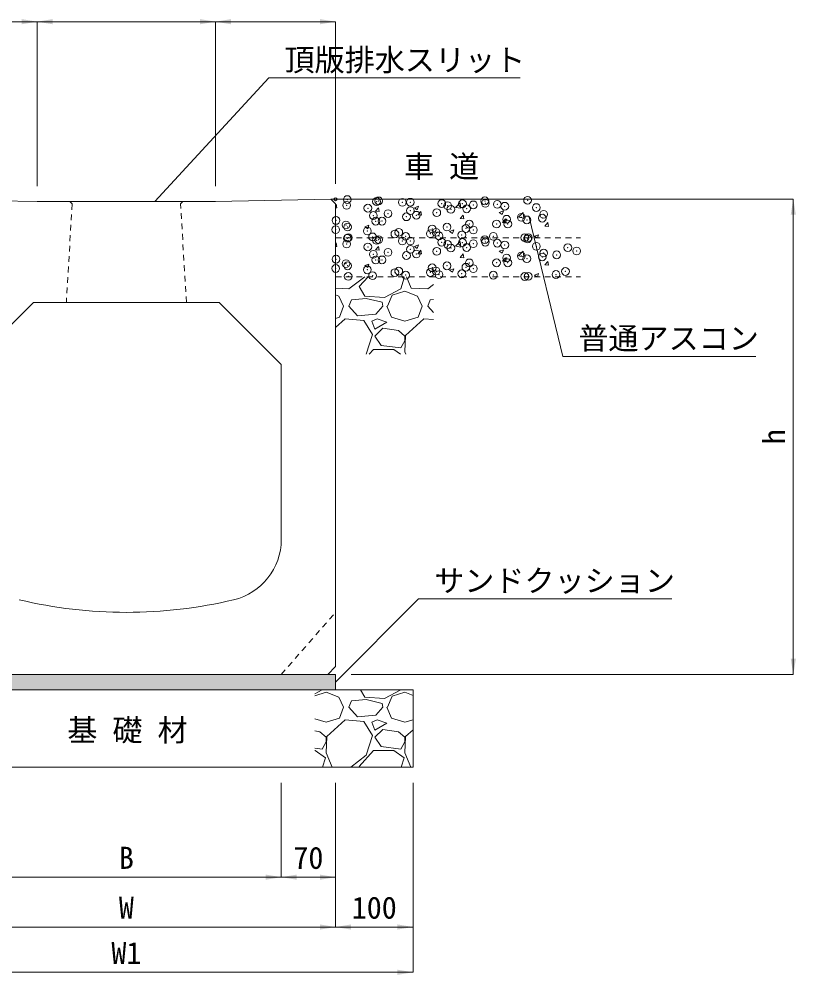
# Model space of a CAD drawing. Units: millimetres at full size, sheet at 1:20. Extents: x 25136 to 46531, y -30786 to -20561.
# Drawn here: x 40922 to 41925, y -26607 to -25374 of the extents above; entities that cross this region are included whole.
import ezdxf
from ezdxf.enums import TextEntityAlignment as Align

# ---------------------------------------------------------------- set-up
doc = ezdxf.new("R2010")
doc.units = ezdxf.units.MM
doc.header["$LTSCALE"] = 20
doc.header["$PDMODE"] = 32
doc.header["$PDSIZE"] = 10
doc.linetypes.add('USER1', pattern=[0.675, 0.375, -0.3])
for name, color, linetype, lineweight in [('0_2', 7, 'Continuous', 20), ('寸法引出', 7, 'Continuous', 9), ('寸法線', 7, 'Continuous', 9), ('本体', 7, 'Continuous', 20), ('補助線', 8, 'Continuous', 13), ('ﾊｯﾁﾝｸﾞ', 7, 'Continuous', 5)]:
    doc.layers.add(name, color=color, linetype=linetype, lineweight=lineweight)
doc.styles.add('ＭＳ ゴシック', font='')
doc.styles.get('ＭＳ ゴシック').set_extended_font_data('MS Gothic')

# ---------------------------------------------------------------- blocks, each defined once
blk = doc.blocks.new('filled_arrow')
at = {"color": 0, "linetype": 'Continuous', "lineweight": -2}
blk.add_solid([(7.5, 1.25), (0, 0), (7.5, -1.25)], dxfattribs=at)

msp = doc.modelspace()

# ---------------------------------------------------------------- hatches: boundary and pattern name
at = {"layer": 'ﾊｯﾁﾝｸﾞ'}
msp.add_hatch(color=8, dxfattribs=at).paths.add_polyline_path([(41330.41, -26239.66), (41330.41, -26219.66), (40800.41, -26219.66), (40790.41, -26219.66), (40790.41, -26239.66)])

# ---------------------------------------------------------------- linework, layer by layer
at = {"layer": '0_2'}
for p, q in [((41324.41, -25606.68), (41330.41, -25606.56)), ((41330.41, -25606.56), (41648.06, -25606.56)), ((40790.41, -26219.66), (41330.41, -26219.66)), ((41330.41, -26219.66), (41330.41, -26239.66)), ((40690.41, -26239.66), (41430.41, -26239.66)), ((41430.41, -26339.66), (41430.41, -26239.66)), ((40690.41, -26339.66), (41430.41, -26339.66))]:
    msp.add_line(p, q, dxfattribs=at)
at = {"layer": '0_2', "linetype": 'USER1'}
for p, q in [((41330.41, -25656.56), (41646.49, -25656.56)), ((41330.41, -25706.56), (41646.49, -25706.56))]:
    msp.add_line(p, q, dxfattribs=at)
at = {"layer": '寸法引出'}
for p, q in [((41260.41, -26359.66), (41260.41, -26481.41)), ((41260.41, -26359.66), (41260.41, -26481.41)), ((41330.41, -26359.66), (41330.41, -26481.41)), ((41330.41, -26359.66), (41330.41, -26545.73)), ((41330.41, -26359.66), (41330.41, -26545.73)), ((41430.41, -26359.66), (41430.41, -26545.73)), ((41430.41, -26359.66), (41430.41, -26604.15)), ((40860.41, -26481.41), (41260.41, -26481.41)), ((41260.41, -26481.41), (41330.41, -26481.41)), ((40790.41, -26545.73), (41330.41, -26545.73)), ((41330.41, -26545.73), (41430.41, -26545.73)), ((40690.41, -26604.15), (41430.41, -26604.15))]:
    msp.add_line(p, q, dxfattribs=at)
at = {"layer": '寸法線'}
for p, q in [((40790.41, -25377.49), (40945.41, -25377.49)), ((40945.41, -25589.66), (40945.41, -25377.49)), ((40945.41, -25377.49), (41175.41, -25377.49)), ((40945.41, -25589.66), (40945.41, -25377.49)), ((41175.41, -25377.49), (41330.41, -25377.49)), ((41175.41, -25589.66), (41175.41, -25377.49)), ((41175.41, -25589.66), (41175.41, -25377.49)), ((41330.41, -25586.56), (41330.41, -25377.49)), ((41350.41, -25606.56), (41921.33, -25606.56)), ((41921.33, -26219.66), (41921.33, -25606.56)), ((41350.41, -26219.66), (41921.33, -26219.66))]:
    msp.add_line(p, q, dxfattribs=at)
for points in [[(41096.94, -25609.61), (41244.47, -25449.98), (41568.74, -25449.98)], [(41580.19, -25629.69), (41623.79, -25809.48), (41872.82, -25809.48)], [(41330.41, -26229.66), (41437.72, -26122.36), (41764.57, -26122.36)]]:
    msp.add_lwpolyline(points, dxfattribs=at)
at = {"layer": '本体'}
for p, q in [((40796.41, -25606.68), (40945.41, -25609.66)), ((40945.41, -25609.66), (41175.41, -25609.66)), ((40987.41, -25609.66), (40990.41, -25612.66)), ((41133.41, -25609.66), (41130.41, -25612.66)), ((41324.41, -25606.68), (41175.41, -25609.66)), ((41324.41, -25606.68), (41330.41, -25612.56)), ((41330.41, -26209.66), (41330.41, -25612.56)), ((40940.41, -25739.66), (40860.41, -25819.66)), ((41180.41, -25739.66), (40940.41, -25739.66)), ((41180.41, -25739.66), (41260.41, -25819.66)), ((41260.41, -26045.63), (41260.41, -25819.66)), ((40800.41, -26219.66), (41320.41, -26219.66)), ((41320.41, -26219.66), (41330.41, -26209.66))]:
    msp.add_line(p, q, dxfattribs=at)
at = {"layer": '本体', "linetype": 'USER1', "lineweight": 9}
for p, q in [((40990.41, -25612.66), (40982.91, -25739.66)), ((41137.91, -25739.66), (41130.41, -25612.66)), ((41260.41, -26219.66), (41330.41, -26139.66))]:
    msp.add_line(p, q, dxfattribs=at)
at = {"layer": '本体'}
for centre, radius, start, end in [((41180.41, -26045.63), 80, 283.34236, 0), ((41060.41, -25539.66), 600, 256.65764, 283.34236)]:
    msp.add_arc(centre, radius, start, end, dxfattribs=at)
at = {"layer": '補助線'}
msp.add_circle((41330.41, -25606.56), 2, dxfattribs=at)
at = {"layer": 'ﾊｯﾁﾝｸﾞ'}
for p, q in [((41330.41, -25613.75), (41331.14, -25612.89)), ((41332.01, -25617.67), (41331.13, -25612.89)), ((41432.19, -25617.63), (41437.53, -25615.58)), ((41435.98, -25620.19), (41437.53, -25615.59)), ((41485.43, -25617.22), (41491.37, -25611.04)), ((41492.21, -25618.27), (41491.37, -25611.04)), ((41330.41, -25617.53), (41332.02, -25617.67)), ((41382.12, -25622.05), (41385.79, -25617.67)), ((41382.12, -25622.05), (41386.68, -25622.45)), ((41386.67, -25622.45), (41385.79, -25617.67)), ((41432.19, -25617.64), (41435.98, -25620.19)), ((41436.78, -25626.83), (41440.45, -25622.45)), ((41436.78, -25626.83), (41441.33, -25627.23)), ((41441.32, -25627.23), (41440.44, -25622.45)), ((41485.43, -25617.22), (41492.21, -25618.27)), ((41491.43, -25631.61), (41495.11, -25627.23)), ((41495.98, -25632.01), (41495.1, -25627.24)), ((41541.7, -25623.74), (41547.04, -25621.69)), ((41541.7, -25623.74), (41545.49, -25626.3)), ((41545.49, -25626.3), (41547.04, -25621.69)), ((41566.76, -25629.83), (41572.69, -25623.65)), ((41573.53, -25630.89), (41572.69, -25623.65)), ((41368.17, -25642.21), (41373.5, -25640.16)), ((41371.96, -25644.77), (41373.5, -25640.17)), ((41491.43, -25631.61), (41495.99, -25632.01)), ((41546.09, -25636.39), (41549.76, -25632.02)), ((41546.09, -25636.39), (41550.64, -25636.79)), ((41550.63, -25636.79), (41549.75, -25632.02)), ((41566.76, -25629.83), (41573.53, -25630.88)), ((41600.74, -25641.18), (41604.42, -25636.8)), ((41605.29, -25641.58), (41604.41, -25636.8)), ((41368.17, -25642.21), (41371.96, -25644.77)), ((41477.68, -25648.31), (41483.01, -25646.26)), ((41477.68, -25648.32), (41481.47, -25650.87)), ((41481.47, -25650.87), (41483.01, -25646.27)), ((41587.19, -25654.42), (41592.52, -25652.37)), ((41591.11, -25656.56), (41592.52, -25652.37)), ((41600.74, -25641.18), (41605.3, -25641.57)), ((41330.41, -25663.75), (41331.14, -25662.89)), ((41332.01, -25667.67), (41331.13, -25662.89)), ((41432.19, -25667.63), (41437.53, -25665.58)), ((41435.98, -25670.19), (41437.53, -25665.59)), ((41485.43, -25667.22), (41491.37, -25661.04)), ((41492.21, -25668.27), (41491.37, -25661.04)), ((41587.18, -25654.42), (41590.36, -25656.56)), ((41330.41, -25667.52), (41332.02, -25667.67)), ((41382.12, -25672.05), (41385.79, -25667.67)), ((41382.12, -25672.05), (41386.68, -25672.45)), ((41386.67, -25672.45), (41385.79, -25667.67)), ((41432.19, -25667.64), (41435.98, -25670.19)), ((41436.78, -25676.83), (41440.45, -25672.45)), ((41436.78, -25676.83), (41441.33, -25677.23)), ((41441.32, -25677.23), (41440.44, -25672.45)), ((41485.43, -25667.22), (41492.21, -25668.27)), ((41491.43, -25681.61), (41495.11, -25677.23)), ((41495.98, -25682.01), (41495.1, -25677.24)), ((41541.7, -25673.74), (41547.04, -25671.69)), ((41541.7, -25673.74), (41545.49, -25676.3)), ((41545.49, -25676.3), (41547.04, -25671.69)), ((41566.76, -25679.83), (41572.69, -25673.65)), ((41573.53, -25680.89), (41572.69, -25673.65)), ((41368.17, -25692.21), (41373.5, -25690.16)), ((41371.96, -25694.77), (41373.5, -25690.16)), ((41491.43, -25681.61), (41495.99, -25682.01)), ((41546.09, -25686.39), (41549.76, -25682.02)), ((41546.09, -25686.39), (41550.64, -25686.79)), ((41550.63, -25686.79), (41549.75, -25682.02)), ((41566.76, -25679.83), (41573.53, -25680.88)), ((41600.74, -25691.18), (41604.42, -25686.8)), ((41605.29, -25691.58), (41604.41, -25686.8)), ((41368.17, -25692.21), (41371.96, -25694.77)), ((41477.68, -25698.31), (41483.01, -25696.26)), ((41477.68, -25698.32), (41481.47, -25700.87)), ((41481.47, -25700.87), (41483.01, -25696.27)), ((41587.19, -25704.41), (41592.52, -25702.37)), ((41591.11, -25706.56), (41592.52, -25702.37)), ((41600.74, -25691.18), (41605.3, -25691.57)), ((41347.76, -25722.33), (41368.16, -25706.56)), ((41360.97, -25719.28), (41372.41, -25706.56)), ((41418.88, -25708.1), (41414.81, -25722.33)), ((41416.65, -25706.56), (41418.88, -25708.1)), ((41421.81, -25706.56), (41428.02, -25721.31)), ((41587.18, -25704.42), (41590.36, -25706.56)), ((41330.41, -25721.5), (41347.76, -25722.33)), ((41368.08, -25731.47), (41360.97, -25719.28)), ((41414.81, -25722.33), (41393.48, -25733.5)), ((41403.64, -25730.45), (41419.89, -25725.37)), ((41419.89, -25725.37), (41436.15, -25731.47)), ((41428.02, -25721.31), (41449.36, -25722.33)), ((41449.36, -25722.33), (41456.87, -25716.52)), ((41330.41, -25729.92), (41334.55, -25731.47)), ((41334.55, -25731.47), (41340.65, -25744.68)), ((41347.76, -25744.68), (41350.81, -25736.55)), ((41370.11, -25734.52), (41350.81, -25736.55)), ((41393.48, -25733.5), (41368.08, -25731.47)), ((41390.43, -25739.6), (41370.11, -25734.52)), ((41391.45, -25744.68), (41390.43, -25739.6)), ((41397.54, -25744.68), (41403.64, -25730.45)), ((41436.15, -25731.47), (41442.25, -25744.68)), ((41449.36, -25744.68), (41452.41, -25736.55)), ((41456.87, -25736.08), (41452.41, -25736.55)), ((41335.57, -25758.9), (41340.65, -25744.68)), ((41358.93, -25756.87), (41347.76, -25744.68)), ((41391.45, -25744.68), (41382.3, -25754.84)), ((41396.53, -25744.68), (41402.62, -25758.9)), ((41437.17, -25758.9), (41442.25, -25744.68)), ((41456.87, -25752.87), (41449.36, -25744.68)), ((41330.41, -25760.42), (41335.57, -25758.9)), ((41342.68, -25760.93), (41330.41, -25772.13)), ((41367.06, -25762.97), (41342.68, -25760.93)), ((41382.3, -25754.84), (41358.93, -25756.87)), ((41378.24, -25781.25), (41367.06, -25762.97)), ((41384.33, -25760.93), (41377.22, -25763.98)), ((41377.22, -25763.98), (41381.29, -25774.14)), ((41396.53, -25765), (41384.33, -25760.93)), ((41402.62, -25758.9), (41419.89, -25763.98)), ((41419.89, -25763.98), (41437.17, -25758.9)), ((41444.28, -25760.93), (41420.91, -25782.27)), ((41456.87, -25761.98), (41444.28, -25760.93)), ((41381.29, -25774.14), (41396.53, -25765)), ((41391.45, -25773.13), (41381.29, -25783.29)), ((41411.77, -25776.17), (41391.45, -25773.13)), ((41419.89, -25783.29), (41411.77, -25776.17)), ((41370.14, -25806.57), (41378.24, -25781.25)), ((41381.29, -25783.29), (41389.41, -25795.48)), ((41420.91, -25782.27), (41419.89, -25803.61)), ((41419.89, -25789.38), (41419.89, -25783.29)), ((41373.84, -25806.57), (41379.25, -25800.56)), ((41379.25, -25800.56), (41405.67, -25800.56)), ((41389.41, -25795.48), (41414.81, -25798.53)), ((41405.67, -25800.56), (41414.35, -25806.57)), ((41414.81, -25798.53), (41419.89, -25789.38)), ((41419.89, -25803.61), (41421.14, -25806.57)), ((41313.21, -26239.83), (41303.89, -26244.71)), ((41303.89, -26247.38), (41318.29, -26242.88)), ((41313.26, -26239.66), (41313.21, -26239.83)), ((41318.29, -26242.88), (41334.55, -26248.97)), ((41344.24, -26239.66), (41347.76, -26239.83)), ((41347.76, -26239.83), (41347.97, -26239.66)), ((41368.08, -26248.97), (41362.65, -26239.66)), ((41414.81, -26239.83), (41393.48, -26251)), ((41403.64, -26247.96), (41419.89, -26242.88)), ((41414.86, -26239.66), (41414.81, -26239.83)), ((41419.89, -26242.88), (41430.41, -26246.82)), ((41334.55, -26248.97), (41340.65, -26262.18)), ((41347.76, -26262.18), (41350.81, -26254.05)), ((41370.11, -26252.02), (41350.81, -26254.05)), ((41393.48, -26251), (41368.08, -26248.97)), ((41390.43, -26257.1), (41370.11, -26252.02)), ((41391.45, -26262.18), (41390.43, -26257.1)), ((41397.54, -26262.18), (41403.64, -26247.96)), ((41335.57, -26276.4), (41340.65, -26262.18)), ((41358.93, -26274.37), (41347.76, -26262.18)), ((41391.45, -26262.18), (41382.3, -26272.34)), ((41396.53, -26262.18), (41402.62, -26276.4)), ((41303.89, -26277.25), (41318.29, -26281.48)), ((41318.29, -26281.48), (41335.57, -26276.4)), ((41342.68, -26278.44), (41319.31, -26299.77)), ((41367.06, -26280.47), (41342.68, -26278.44)), ((41382.3, -26272.34), (41358.93, -26274.37)), ((41378.24, -26298.76), (41367.06, -26280.47)), ((41384.33, -26278.44), (41377.22, -26281.48)), ((41377.22, -26281.48), (41381.29, -26291.64)), ((41396.53, -26282.5), (41384.33, -26278.44)), ((41402.62, -26276.4), (41419.89, -26281.48)), ((41419.89, -26281.48), (41430.41, -26278.39)), ((41310.17, -26293.68), (41303.89, -26292.74)), ((41318.29, -26300.79), (41310.17, -26293.68)), ((41381.29, -26291.64), (41396.53, -26282.5)), ((41391.45, -26290.63), (41381.29, -26300.79)), ((41411.77, -26293.68), (41391.45, -26290.63)), ((41419.89, -26300.79), (41411.77, -26293.68)), ((41430.41, -26291.09), (41420.91, -26299.77)), ((41313.21, -26316.03), (41318.29, -26306.88)), ((41319.31, -26299.77), (41318.29, -26321.11)), ((41318.29, -26306.88), (41318.29, -26300.79)), ((41370.11, -26324.16), (41378.24, -26298.76)), ((41381.29, -26300.79), (41389.41, -26312.98)), ((41414.81, -26316.03), (41419.89, -26306.88)), ((41420.91, -26299.77), (41419.89, -26321.11)), ((41419.89, -26306.88), (41419.89, -26300.79)), ((41303.89, -26314.91), (41313.21, -26316.03)), ((41303.89, -26318.06), (41304.07, -26318.06)), ((41304.07, -26318.06), (41317.28, -26327.2)), ((41360.97, -26338.38), (41379.25, -26318.06)), ((41379.25, -26318.06), (41405.67, -26318.06)), ((41389.41, -26312.98), (41414.81, -26316.03)), ((41405.67, -26318.06), (41418.88, -26327.2)), ((41317.28, -26327.2), (41313.72, -26339.66)), ((41318.29, -26321.11), (41326.1, -26339.66)), ((41350.04, -26339.66), (41370.11, -26324.16)), ((41418.88, -26327.2), (41415.32, -26339.66)), ((41419.89, -26321.11), (41427.7, -26339.66)), ((41361.71, -26339.66), (41360.97, -26338.38))]:
    msp.add_line(p, q, dxfattribs=at)
for p in [(41345.53, -25607.01), (41386.21, -25608.72), (41523.14, -25608.66), (41578.29, -25607.88), (41344.84, -25614.42), (41372.13, -25618.11), (41383.33, -25609.55), (41416.57, -25610.49), (41426.89, -25610.44), (41427.08, -25621.3), (41467.57, -25612.16), (41475.21, -25614.97), (41479.26, -25619.59), (41494.28, -25612.46), (41499.59, -25618.95), (41508.24, -25613.88), (41523.7, -25611.96), (41539.17, -25613.24), (41548.92, -25615.6), (41589.6, -25617.32), (41379.15, -25627.61), (41398.22, -25625.1), (41421.98, -25629.2), (41434.82, -25627.22), (41461.1, -25623.83), (41551.22, -25632.37), (41570.3, -25629.86), (41577.36, -25633.24), (41597.24, -25631), (41599.15, -25626.06), (41330.7, -25645.94), (41331.02, -25633.95), (41343.91, -25639.79), (41345.95, -25642.47), (41382.4, -25634.91), (41390.39, -25634.84), (41455.16, -25645.02), (41474.24, -25642.51), (41498.66, -25644.32), (41503.1, -25638.71), (41538.24, -25638.61), (41552.8, -25638.63), (41345.53, -25657), (41346.76, -25656.18), (41371.37, -25647.66), (41378.18, -25655.16), (41407.04, -25651.36), (41412.05, -25649.38), (41421.05, -25654.56), (41452.73, -25651.1), (41460.17, -25649.2), (41463.93, -25653.88), (41493.4, -25652.82), (41508.36, -25646.26), (41534.08, -25654.54), (41574.76, -25656.25), (41578.29, -25657.88), (41579.11, -25656.12), (41344.84, -25664.42), (41372.13, -25668.11), (41383.33, -25659.54), (41386.21, -25658.72), (41416.57, -25660.49), (41426.89, -25660.44), (41467.57, -25662.16), (41475.21, -25664.97), (41479.26, -25669.59), (41494.28, -25662.46), (41499.59, -25668.95), (41508.24, -25663.88), (41523.14, -25658.66), (41523.7, -25661.96), (41539.17, -25663.24), (41548.92, -25665.6), (41589.6, -25667.32), (41630.27, -25669.04), (41379.15, -25677.61), (41398.22, -25675.1), (41421.98, -25679.2), (41427.08, -25671.3), (41434.82, -25677.22), (41461.1, -25673.83), (41551.22, -25682.37), (41570.3, -25679.86), (41597.24, -25681), (41599.15, -25676.06), (41615.85, -25678.36), (41641.68, -25673.37), (41331.02, -25683.95), (41343.91, -25689.79), (41345.95, -25692.47), (41382.4, -25684.91), (41390.39, -25684.84), (41455.16, -25695.02), (41474.24, -25692.51), (41498.66, -25694.32), (41503.1, -25688.71), (41538.24, -25688.61), (41552.8, -25688.63), (41577.36, -25683.24), (41330.7, -25695.94), (41346.76, -25706.18), (41371.37, -25697.66), (41378.18, -25705.16), (41407.04, -25701.36), (41412.05, -25699.38), (41421.05, -25704.56), (41452.73, -25701.1), (41460.17, -25699.2), (41463.93, -25703.88), (41493.4, -25702.82), (41508.36, -25696.26), (41534.08, -25704.54), (41574.76, -25706.25), (41579.11, -25706.12), (41614.93, -25703.73), (41627.23, -25699.78)]:
    msp.add_point(p, dxfattribs=at)

# ---------------------------------------------------------------- block references
at = {"layer": '寸法引出', "xscale": 2.67, "yscale": 2.67, "rotation": 180}
for p in [(41260.41, -26481.41), (41330.41, -26481.41), (41330.41, -26545.73), (41430.41, -26545.73), (41430.41, -26604.15)]:
    msp.add_blockref('filled_arrow', p, dxfattribs=at)
at = {"layer": '寸法引出', "xscale": 2.67, "yscale": 2.67}
for p in [(41260.41, -26481.41), (41330.41, -26545.73)]:
    msp.add_blockref('filled_arrow', p, dxfattribs=at)
at = {"layer": '寸法線'}
for p, xscale, yscale, rotation in [((40945.41, -25377.49), 2.67, 2.67, 180), ((41175.41, -25377.49), 2.67, 2.67, 180), ((41330.41, -25377.49), 2.67, 2.67, 180), ((41096.94, -25609.61), 0.133, 0.133, 47.3), ((41921.33, -25606.56), 2.67, 2.67, 270), ((41580.19, -25629.69), 0.133, 0.133, 283.6), ((41921.33, -26219.66), 2.67, 2.67, 90), ((41330.41, -26229.66), 0.133, 0.133, 45)]:
    msp.add_blockref('filled_arrow', p, dxfattribs=dict(at, xscale=xscale, yscale=yscale, rotation=rotation))
at = {"layer": '寸法線', "xscale": 2.67, "yscale": 2.67}
for p in [(40945.41, -25377.49), (41175.41, -25377.49)]:
    msp.add_blockref('filled_arrow', p, dxfattribs=at)

# ---------------------------------------------------------------- texts
at = {"layer": '0_2', "style": 'ＭＳ ゴシック'}
for s, p in [('車 道', (41418.79, -25587)), ('基 礎 材', (40984.21, -26314.39))]:
    msp.add_text(s, height=28.48, dxfattribs=at).set_placement(p, align=Align.BOTTOM_LEFT)
at = {"layer": '寸法引出', "style": 'ＭＳ ゴシック'}
for s, p in [('B', (41060.41, -26456.41)), ('70', (41295.41, -26456.41)), ('W', (41060.41, -26520.73)), ('100', (41380.41, -26520.73)), ('W1', (41060.41, -26579.15))]:
    msp.add_text(s, height=28.48, dxfattribs=at).set_placement(p, align=Align.MIDDLE_CENTER)
at = {"layer": '寸法線', "style": 'ＭＳ ゴシック'}
for s, p in [('頂版排水スリット', (41264.47, -25412.61)), ('普通アスコン', (41643.79, -25771.8)), ('サンドクッション', (41457.72, -26084.53))]:
    msp.add_text(s, height=28.48, dxfattribs=at).set_placement(p, align=Align.TOP_LEFT)
msp.add_text('h', height=28.48, rotation=90, dxfattribs=at).set_placement((41896.33, -25913.11), align=Align.MIDDLE_CENTER)

doc.saveas('drawing.dxf')
